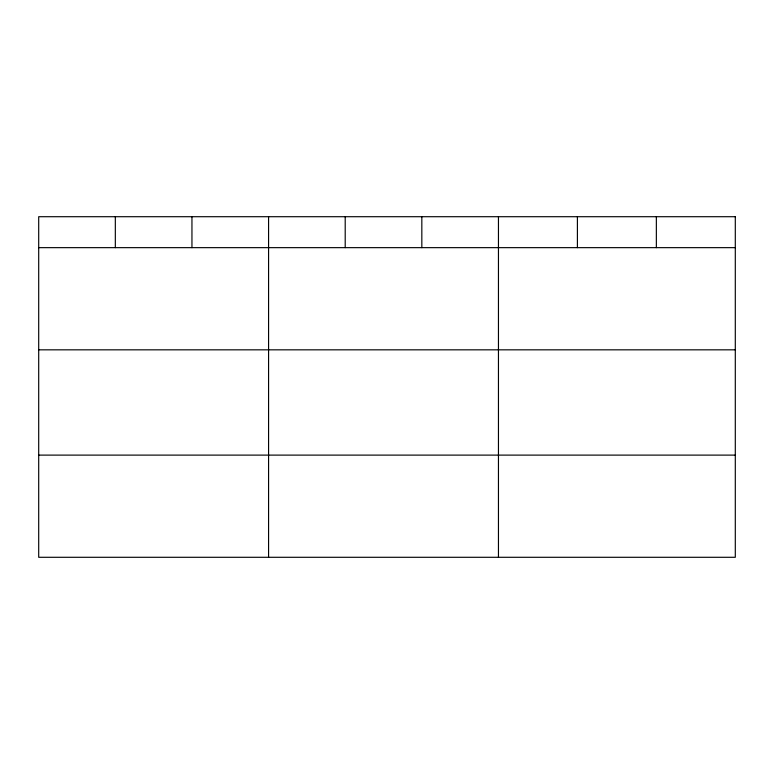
<?xml version="1.0" encoding="UTF-8"?>
<svg xmlns="http://www.w3.org/2000/svg" width="774" height="774" viewBox="0 0 774 774"><rect width="100%" height="100%" fill="white"/><g stroke="black" fill="none" stroke-linecap="round" stroke-linejoin="round"><path stroke-width="1.16" d="M38.7 247.651L735.3 247.651M38.7 349.829L735.3 349.829M38.7 455.112L735.3 455.112M656.352 216.71L656.352 247.651M577.404 216.71L577.404 247.651M498.456 216.71L498.456 557.29M421.83 216.71L421.83 247.651M345.204 216.71L345.204 247.651M268.578 216.71L268.578 557.29M191.952 216.71L191.952 247.651M115.326 216.71L115.326 247.651M735.3 216.71L38.7 216.71L38.7 557.29L735.3 557.29L735.3 216.71"/></g></svg>
